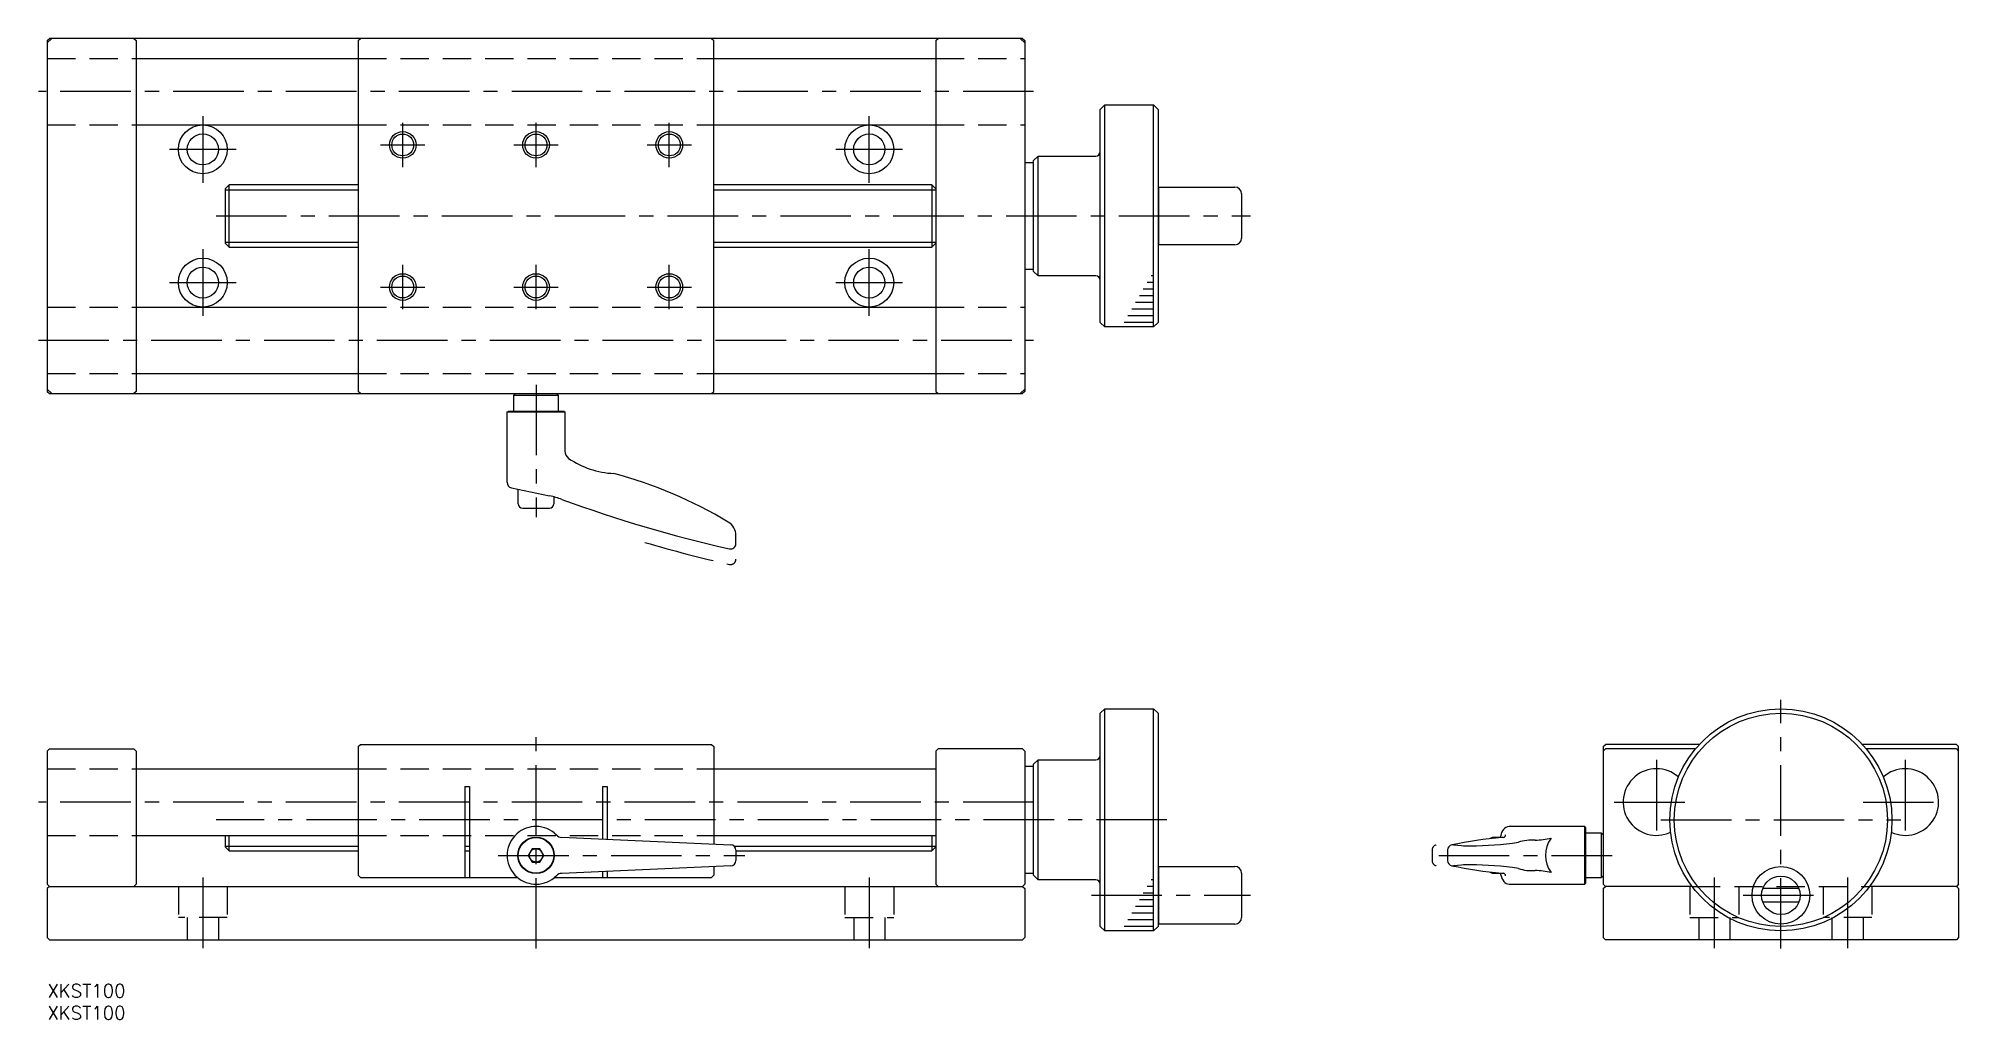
# Model space of a CAD drawing. Extents: x -2 to 430, y -8 to 213.
import ezdxf

# ---------------------------------------------------------------- set-up
doc = ezdxf.new("R2010")
doc.units = 0
doc.header["$LTSCALE"] = 0.5
for name, pattern in [('CENTER', [50.8, 31.75, -6.35, 6.35, -6.35]), ('DASHED', [19.05, 12.7, -6.35]), ('PHANTOM', [63.5, 31.75, -6.35, 6.35, -6.35, 6.35, -6.35])]:
    doc.linetypes.add(name, pattern=pattern)
for name, color, linetype in [('MSM_CENTER', 1, 'CENTER'), ('MSM_CONTINUOUS', 7, 'CONTINUOUS'), ('MSM_DASHED', 4, 'DASHED'), ('MSM_IMAGINARY', 6, 'PHANTOM'), ('MSM_NARROW', 5, 'CONTINUOUS'), ('MSM_PART_NUMBER', 7, 'CONTINUOUS')]:
    doc.layers.add(name, color=color, linetype=linetype)
doc.styles.get("Standard").update_dxf_attribs({"font": 'txt.shx', "height": 3, "bigfont": 'bigfont.shx'})

# ---------------------------------------------------------------- blocks, each defined once
blk = doc.blocks.new('*U5')
at = {"layer": 'MSM_PART_NUMBER'}
blk.add_text('XKST100', height=3, dxfattribs=at).set_placement((0, -3))
blk = doc.blocks.new('*U6')
at = {"layer": 'MSM_PART_NUMBER'}
blk.add_text('XKST100', height=3, dxfattribs=at).set_placement((0, -8))

msp = doc.modelspace()

# ---------------------------------------------------------------- linework, layer by layer
at = {"layer": 'MSM_CENTER'}
for p, q in [((222, 201), (-2, 201)), ((35, 195.5), (35, 180.5)), ((185, 180.5), (185, 195.5)), ((80, 184), (80, 194)), ((110, 184), (110, 194)), ((140, 184), (140, 194)), ((42.5, 188), (27.5, 188)), ((75, 189), (85, 189)), ((105, 189), (115, 189)), ((135, 189), (145, 189)), ((192.5, 188), (177.5, 188)), ((38, 173), (270.8, 173)), ((35, 165.5), (35, 150.5)), ((185, 150.5), (185, 165.5)), ((80, 152), (80, 162)), ((110, 152), (110, 162)), ((140, 152), (140, 162)), ((27.5, 158), (42.5, 158)), ((75, 157), (85, 157)), ((105, 157), (115, 157)), ((135, 157), (145, 157)), ((177.5, 158), (192.5, 158)), ((-2, 145), (222, 145)), ((110, 135), (110, 105.2)), ((390.19, 8), (390.19, 64)), ((110, 8), (110, 56)), ((362.19, 50.5), (362.19, 31.5)), ((418.19, 50.5), (418.19, 31.5)), ((222, 41), (-2, 41)), ((352.69, 41), (371.69, 41)), ((408.69, 41), (427.69, 41)), ((252, 37), (38, 37)), ((363.19, 37), (417.19, 37)), ((101.5, 29), (157, 29)), ((313.19, 29), (352.19, 29)), ((35, 24), (35, 8)), ((185, 24), (185, 8)), ((375.19, 24), (375.19, 8)), ((405.19, 24), (405.19, 8)), ((235, 20), (270.8, 20)), ((381.69, 20), (398.69, 20))]:
    msp.add_line(p, q, dxfattribs=at)
at = {"layer": 'MSM_CONTINUOUS'}
for p, q in [((0, 212.5), (0.5, 213)), ((1, 213), (0, 212)), ((0, 212.5), (0, 133.5)), ((219.5, 213), (0.5, 213)), ((19.5, 213), (20, 212.5)), ((20, 212.5), (20, 133.5)), ((70, 212.5), (70.5, 213)), ((70, 212.5), (70, 133.5)), ((149.5, 213), (150, 212.5)), ((150, 133.5), (150, 212.5)), ((200, 212.5), (200.5, 213)), ((200, 212.5), (200, 133.5)), ((219, 213), (220, 212)), ((219.5, 213), (220, 212.5)), ((220, 212.5), (220, 133.5)), ((20, 208.5), (70, 208.5)), ((150, 208.5), (200, 208.5)), ((237, 197), (238, 198)), ((237, 149), (237, 197)), ((238, 148), (238, 198)), ((238, 198), (249, 198)), ((249, 148), (249, 198)), ((250, 197), (249, 198)), ((250, 197), (250, 149)), ((20, 193.5), (70, 193.5)), ((150, 193.5), (200, 193.5)), ((223, 186.5), (222, 185.5)), ((223, 159.5), (223, 186.5)), ((223, 186.5), (236, 186.5)), ((222, 185), (220, 185)), ((222, 160.5), (222, 185.5)), ((40, 179.1), (40.9, 180)), ((40, 179.1), (40, 166.9)), ((70, 180), (40.9, 180)), ((40.9, 166), (40.9, 180)), ((199.1, 180), (150, 180)), ((199.1, 180), (199.1, 166)), ((200, 179.1), (199.1, 180)), ((250.2, 179.5), (267.3, 179.5)), ((250.2, 166.5), (250.2, 179.5)), ((268.8, 178), (268.8, 168)), ((250, 177), (250.2, 177)), ((250.2, 169), (250, 169)), ((40, 166.9), (40.9, 166)), ((40.9, 166), (70, 166)), ((150, 166), (199.1, 166)), ((200, 166.9), (199.1, 166)), ((267.3, 166.5), (250.2, 166.5)), ((220, 161), (222, 161)), ((223, 159.5), (222, 160.5)), ((236, 159.5), (223, 159.5)), ((20, 152.5), (70, 152.5)), ((150, 152.5), (200, 152.5)), ((238, 148), (237, 149)), ((249, 148), (238, 148)), ((250, 149), (249, 148)), ((0, 134), (1, 133)), ((20, 137.5), (70, 137.5)), ((150, 137.5), (200, 137.5)), ((219, 133), (220, 134)), ((0, 133.5), (0.5, 133)), ((0.5, 133), (219.5, 133)), ((20, 133.5), (19.5, 133)), ((70.5, 133), (70, 133.5)), ((105, 132.63), (105.37, 133)), ((105, 132.63), (115, 132.63)), ((105, 129), (105, 132.63)), ((114.63, 133), (115, 132.63)), ((115, 132.63), (115, 129)), ((149.5, 133), (150, 133.5)), ((200, 133.5), (200.5, 133)), ((220, 133.5), (219.5, 133)), ((103.5, 128.91), (103.7, 129)), ((103.5, 112.97), (103.5, 128.91)), ((103.5, 128.91), (116.5, 128.91)), ((116.3, 129), (103.7, 129)), ((116.3, 129), (116.5, 128.91)), ((116.5, 128.91), (116.5, 120.04)), ((104.45, 111.8), (113.07, 109.97)), ((106, 108.2), (106, 111.47)), ((114, 109.75), (114, 108.2)), ((107, 107.2), (113, 107.2)), ((155, 99.2), (155, 100.99)), ((237, 61), (238, 62)), ((237, 13), (237, 61)), ((238, 12), (238, 62)), ((238, 62), (249, 62)), ((249, 12), (249, 62)), ((250, 61), (249, 62)), ((250, 61), (250, 13)), ((0.5, 53), (0, 52.5)), ((0, 52.5), (0, 22.5)), ((0.5, 53), (19.5, 53)), ((20, 52.5), (19.5, 53)), ((20, 52.5), (20, 22.5)), ((70, 53.5), (70.5, 54)), ((70, 53.5), (70, 24.5)), ((70.5, 54), (149.5, 54)), ((149.5, 54), (150, 53.5)), ((150, 53.5), (150, 31.57)), ((200, 52.5), (200.5, 53)), ((200, 52.5), (200, 22.5)), ((219.5, 53), (200.5, 53)), ((219.5, 53), (220, 52.5)), ((220, 52.5), (220, 22.5)), ((350.19, 53.5), (350.69, 54)), ((350.19, 53.5), (350.19, 22.5)), ((350.19, 52.5), (350.69, 53)), ((371.86, 54), (350.69, 54)), ((370.98, 53), (350.69, 53)), ((429.69, 54), (408.52, 54)), ((429.69, 53), (409.4, 53)), ((429.69, 54), (430.19, 53.5)), ((429.69, 53), (430.19, 52.5)), ((430.19, 22.5), (430.19, 53.5)), ((20, 48.5), (70, 48.5)), ((150, 48.5), (200, 48.5)), ((222, 49), (220, 49)), ((223, 50.5), (222, 49.5)), ((222, 24.5), (222, 49.5)), ((223, 23.5), (223, 50.5)), ((223, 50.5), (236, 50.5)), ((94, 44.5), (94, 24)), ((94, 44.5), (95, 44.5)), ((95, 44.5), (95, 24)), ((125, 44.5), (125, 32.7)), ((125, 44.5), (126, 44.5)), ((126, 44.5), (126, 32.65)), ((346.1, 35.5), (329.04, 35.5)), ((346.1, 22.5), (346.1, 35.5)), ((346.19, 35.3), (346.1, 35.5)), ((346.19, 35.3), (346.19, 22.7)), ((20, 33.5), (70, 33.5)), ((40, 33.5), (40, 30.9)), ((40, 30.9), (40.9, 30)), ((40.9, 30), (40.9, 33.5)), ((109.13, 30.5), (108.27, 29)), ((110.87, 30.5), (109.13, 30.5)), ((111.73, 29), (110.87, 30.5)), ((114.07, 34.07), (114.6, 33.6)), ((115.81, 33.06), (153.86, 31.37)), ((150, 33.5), (200, 33.5)), ((199.1, 33.5), (199.1, 30)), ((200, 30.9), (199.1, 30)), ((316.49, 31.37), (318.28, 31.21)), ((327, 33), (325.39, 33)), ((334.9, 32.38), (334.91, 32.38)), ((349.82, 34), (346.19, 34)), ((349.82, 24), (349.82, 34)), ((350.19, 33.63), (349.82, 34)), ((40.9, 30), (70, 30)), ((94, 30), (95, 30)), ((108.27, 29), (109.13, 27.5)), ((109.13, 27.5), (110.87, 27.5)), ((110.87, 27.5), (111.73, 29)), ((153.86, 26.63), (115.81, 24.94)), ((150, 26.43), (150, 24.5)), ((155, 30.18), (155, 27.82)), ((155, 30), (199.1, 30)), ((250.2, 26.5), (267.3, 26.5)), ((250.2, 13.5), (250.2, 26.5)), ((315.19, 30.18), (315.19, 27.82)), ((318.28, 26.79), (316.49, 26.63)), ((0, 22.5), (0.5, 22)), ((0.5, 22), (0, 21.5)), ((0.5, 22), (219.5, 22)), ((19.5, 22), (20, 22.5)), ((70.5, 24), (70, 24.5)), ((70.5, 24), (105.85, 24)), ((114.62, 24.42), (114.07, 23.93)), ((114.15, 24), (149.5, 24)), ((125, 25.3), (125, 24)), ((126, 25.35), (126, 24)), ((149.5, 24), (150, 24.5)), ((200.5, 22), (200, 22.5)), ((220, 22.5), (219.5, 22)), ((219.5, 22), (220, 21.5)), ((220, 25), (222, 25)), ((223, 23.5), (222, 24.5)), ((236, 23.5), (223, 23.5)), ((250, 24), (250.2, 24)), ((268.8, 25), (268.8, 15)), ((325.39, 25), (327, 25)), ((329.04, 22.5), (346.1, 22.5)), ((334.9, 25.62), (334.91, 25.62)), ((346.1, 22.5), (346.19, 22.7)), ((346.19, 24), (349.82, 24)), ((349.82, 24), (350.19, 24.37)), ((350.19, 22.5), (350.69, 22)), ((350.19, 21.5), (350.69, 22)), ((370.19, 22), (350.69, 22)), ((429.69, 22), (410.19, 22)), ((430.19, 22.5), (429.69, 22)), ((429.69, 22), (430.19, 21.5)), ((0, 21.5), (0, 10.5)), ((220, 21.5), (220, 10.5)), ((350.19, 21.5), (350.19, 10.5)), ((394.26, 21.5), (386.12, 21.5)), ((386.12, 18.5), (394.26, 18.5)), ((430.19, 21.5), (430.19, 10.5)), ((238, 12), (237, 13)), ((250, 13), (249, 12)), ((250.2, 16), (250, 16)), ((267.3, 13.5), (250.2, 13.5)), ((0, 10.5), (0.5, 10)), ((0.5, 10), (219.5, 10)), ((220, 10.5), (219.5, 10)), ((249, 12), (238, 12)), ((350.69, 10), (350.19, 10.5)), ((429.69, 10), (350.69, 10)), ((430.19, 10.5), (429.69, 10))]:
    msp.add_line(p, q, dxfattribs=at)
for centre, radius in [((35, 188), 5.5), ((35, 188), 3.5), ((80, 189), 2.46), ((110, 189), 2.46), ((140, 189), 2.46), ((185, 188), 5.5), ((185, 188), 3.5), ((35, 158), 5.5), ((35, 158), 3.5), ((185, 158), 5.5), ((185, 158), 3.5), ((80, 157), 2.46), ((110, 157), 2.46), ((140, 157), 2.46), ((390.19, 37), 25), ((390.19, 37), 24), ((110, 29), 4.1), ((110, 29), 4), ((110, 29), 1.5), ((390.19, 20), 6.5), ((390.19, 20), 4.34)]:
    msp.add_circle(centre, radius, dxfattribs=at)
for centre, radius, start, end in [((236, 187.5), 1, 270, 0), ((267.3, 178), 1.5, 0, 90), ((267.3, 168), 1.5, 270, 0), ((236, 158.5), 1, 0, 90), ((118.48, 120.02), 1.98, 179.3985, 234.6048), ((128.53, 134.96), 19.99, 235.9299, 267.0373), ((104.7, 112.97), 1.2, 180, 258), ((101.71, 18.38), 100, 58.9708, 75.0534), ((107, 108.2), 1, 180, 270), ((113, 108.2), 1, 270, 0), ((108.91, 90.4), 20, 69.7836, 78), ((219.5, 390.69), 300, 249.7836, 257.299), ((151.4, 100.99), 3.6, 0, 58.9708), ((153.8, 99.2), 1.2, 257.299, 0), ((236, 51.5), 1, 270, 0), ((362.19, 41), 7.5, 48.841, 294.8988), ((418.19, 41), 7.5, 245.1012, 131.159), ((110, 29), 6.5, 51.1916, 308.8084), ((329.38, 33.31), 2.22, 99.057, 176.6883), ((115.84, 34.76), 1.71, 223.1488, 268.8487), ((153.8, 30.18), 1.2, 0, 87.1104), ((316.39, 30.18), 1.2, 102.6237, 180), ((336.43, -65.56), 99.01, 95.2566, 101.8352), ((316.4, 29.77), 1.6, 86.7872, 99.9351), ((320.28, 51.52), 20.41, 264.3721, 270.1548), ((319.32, 113.99), 82.88, 270.7081, 278.1764), ((325.39, 32), 1, 90, 130.7585), ((335.09, 31.24), 8.22, 164.4909, 167.5835), ((327.66, 30.75), 2.3, 87.5823, 97.5162), ((327.64, 33.64), 0.6, 282.1021, 356.0445), ((334.14, 22.2), 10.22, 85.7554, 107.3191), ((330.97, 75.1), 42.9, 275.2727, 280.0961), ((343.61, 29), 6.42, 142.9514, 217.0486), ((153.8, 27.82), 1.2, 272.8896, 0), ((267.3, 25), 1.5, 0, 90), ((316.39, 27.82), 1.2, 180, 257.3763), ((336.85, 126.33), 101.8, 258.2552, 264.653), ((316.4, 28.2), 1.57, 259.9307, 273.347), ((320.28, 6.48), 20.41, 89.8452, 95.6279), ((319.32, -55.99), 82.88, 81.8236, 89.2919), ((333.97, 34.29), 8.73, 250.8105, 276.115), ((115.83, 23.27), 1.67, 90.9578, 136.649), ((236, 22.5), 1, 0, 90), ((325.39, 26), 1, 228.9144, 270), ((335.44, 26.85), 8.58, 192.5062, 195.4715), ((331.27, 25.53), 4.22, 193.2781, 214.7129), ((327.66, 27.05), 2.1, 262.013, 272.8885), ((327.64, 24.37), 0.591, 3.3421, 78.5113), ((329.08, 24.09), 1.59, 217.1578, 268.4821), ((332.16, -8.29), 34.02, 79.2741, 85.3571), ((267.3, 15), 1.5, 270, 0)]:
    msp.add_arc(centre, radius, start, end, dxfattribs=at)
at = {"layer": 'MSM_DASHED'}
for p, q in [((0, 208.5), (20, 208.5)), ((70, 208.5), (150, 208.5)), ((200, 208.5), (220, 208.5)), ((0, 193.5), (20, 193.5)), ((70, 193.5), (150, 193.5)), ((200, 193.5), (220, 193.5)), ((0, 152.5), (20, 152.5)), ((70, 152.5), (150, 152.5)), ((200, 152.5), (220, 152.5)), ((0, 137.5), (20, 137.5)), ((70, 137.5), (150, 137.5)), ((200, 137.5), (220, 137.5)), ((0, 48.5), (20, 48.5)), ((70, 48.5), (150, 48.5)), ((0, 33.5), (20, 33.5)), ((70, 33.5), (150, 33.5)), ((29.5, 22), (29.5, 15)), ((40.5, 22), (40.5, 15)), ((179.5, 22), (179.5, 15)), ((190.5, 22), (190.5, 15)), ((369.69, 22), (369.69, 15)), ((370.19, 22), (410.19, 22)), ((380.69, 22), (380.69, 15)), ((399.69, 22), (399.69, 15)), ((410.69, 22), (410.69, 15)), ((40.5, 15), (29.5, 15)), ((31.5, 15), (31.5, 10)), ((38.5, 15), (38.5, 10)), ((179.5, 15), (190.5, 15)), ((181.5, 15), (181.5, 10)), ((188.5, 15), (188.5, 10)), ((369.69, 15), (380.69, 15)), ((371.69, 15), (371.69, 10)), ((378.69, 15), (378.69, 10)), ((410.69, 15), (399.69, 15)), ((401.69, 15), (401.69, 10)), ((408.69, 15), (408.69, 10))]:
    msp.add_line(p, q, dxfattribs=at)
at = {"layer": 'MSM_IMAGINARY'}
msp.add_line((311.69, 30.18), (311.69, 27.82), dxfattribs=at)
for centre, radius, start, end in [((219.5, 387.19), 300, 253.5413, 257.299), ((153.8, 95.7), 1.2, 257.299, 0), ((312.89, 30.18), 1.2, 102.6237, 180), ((312.89, 27.82), 1.2, 180, 257.3763)]:
    msp.add_arc(centre, radius, start, end, dxfattribs=at)
at = {"layer": 'MSM_NARROW'}
for p, q in [((40, 178.92), (70, 178.92)), ((150, 178.92), (200, 178.92)), ((40, 167.08), (70, 167.08)), ((150, 167.08), (200, 167.08)), ((249, 156.5), (246.69, 156.5)), ((249, 158), (247.56, 158)), ((249, 159.5), (248.42, 159.5)), ((249, 152), (244.09, 152)), ((249, 153.5), (244.96, 153.5)), ((249, 155), (245.82, 155)), ((249, 149), (242.36, 149)), ((249, 150.5), (243.23, 150.5)), ((40, 31.08), (70, 31.08)), ((94, 31.08), (95, 31.08)), ((154.59, 31.08), (200, 31.08)), ((249, 22), (247.56, 22)), ((249, 23.5), (248.42, 23.5)), ((249, 17.5), (244.96, 17.5)), ((249, 19), (245.82, 19)), ((249, 20.5), (246.69, 20.5)), ((249, 13), (242.36, 13)), ((249, 14.5), (243.23, 14.5)), ((249, 16), (244.09, 16))]:
    msp.add_line(p, q, dxfattribs=at)
for centre in [(80, 189), (110, 189), (140, 189), (80, 157), (110, 157), (140, 157)]:
    msp.add_circle(centre, 3, dxfattribs=at)

# ---------------------------------------------------------------- block references
at = {"layer": 'MSM_CONTINUOUS'}
for name in ['*U5', '*U6']:
    msp.add_blockref(name, (0, 0), dxfattribs=at)

doc.saveas('drawing.dxf')
